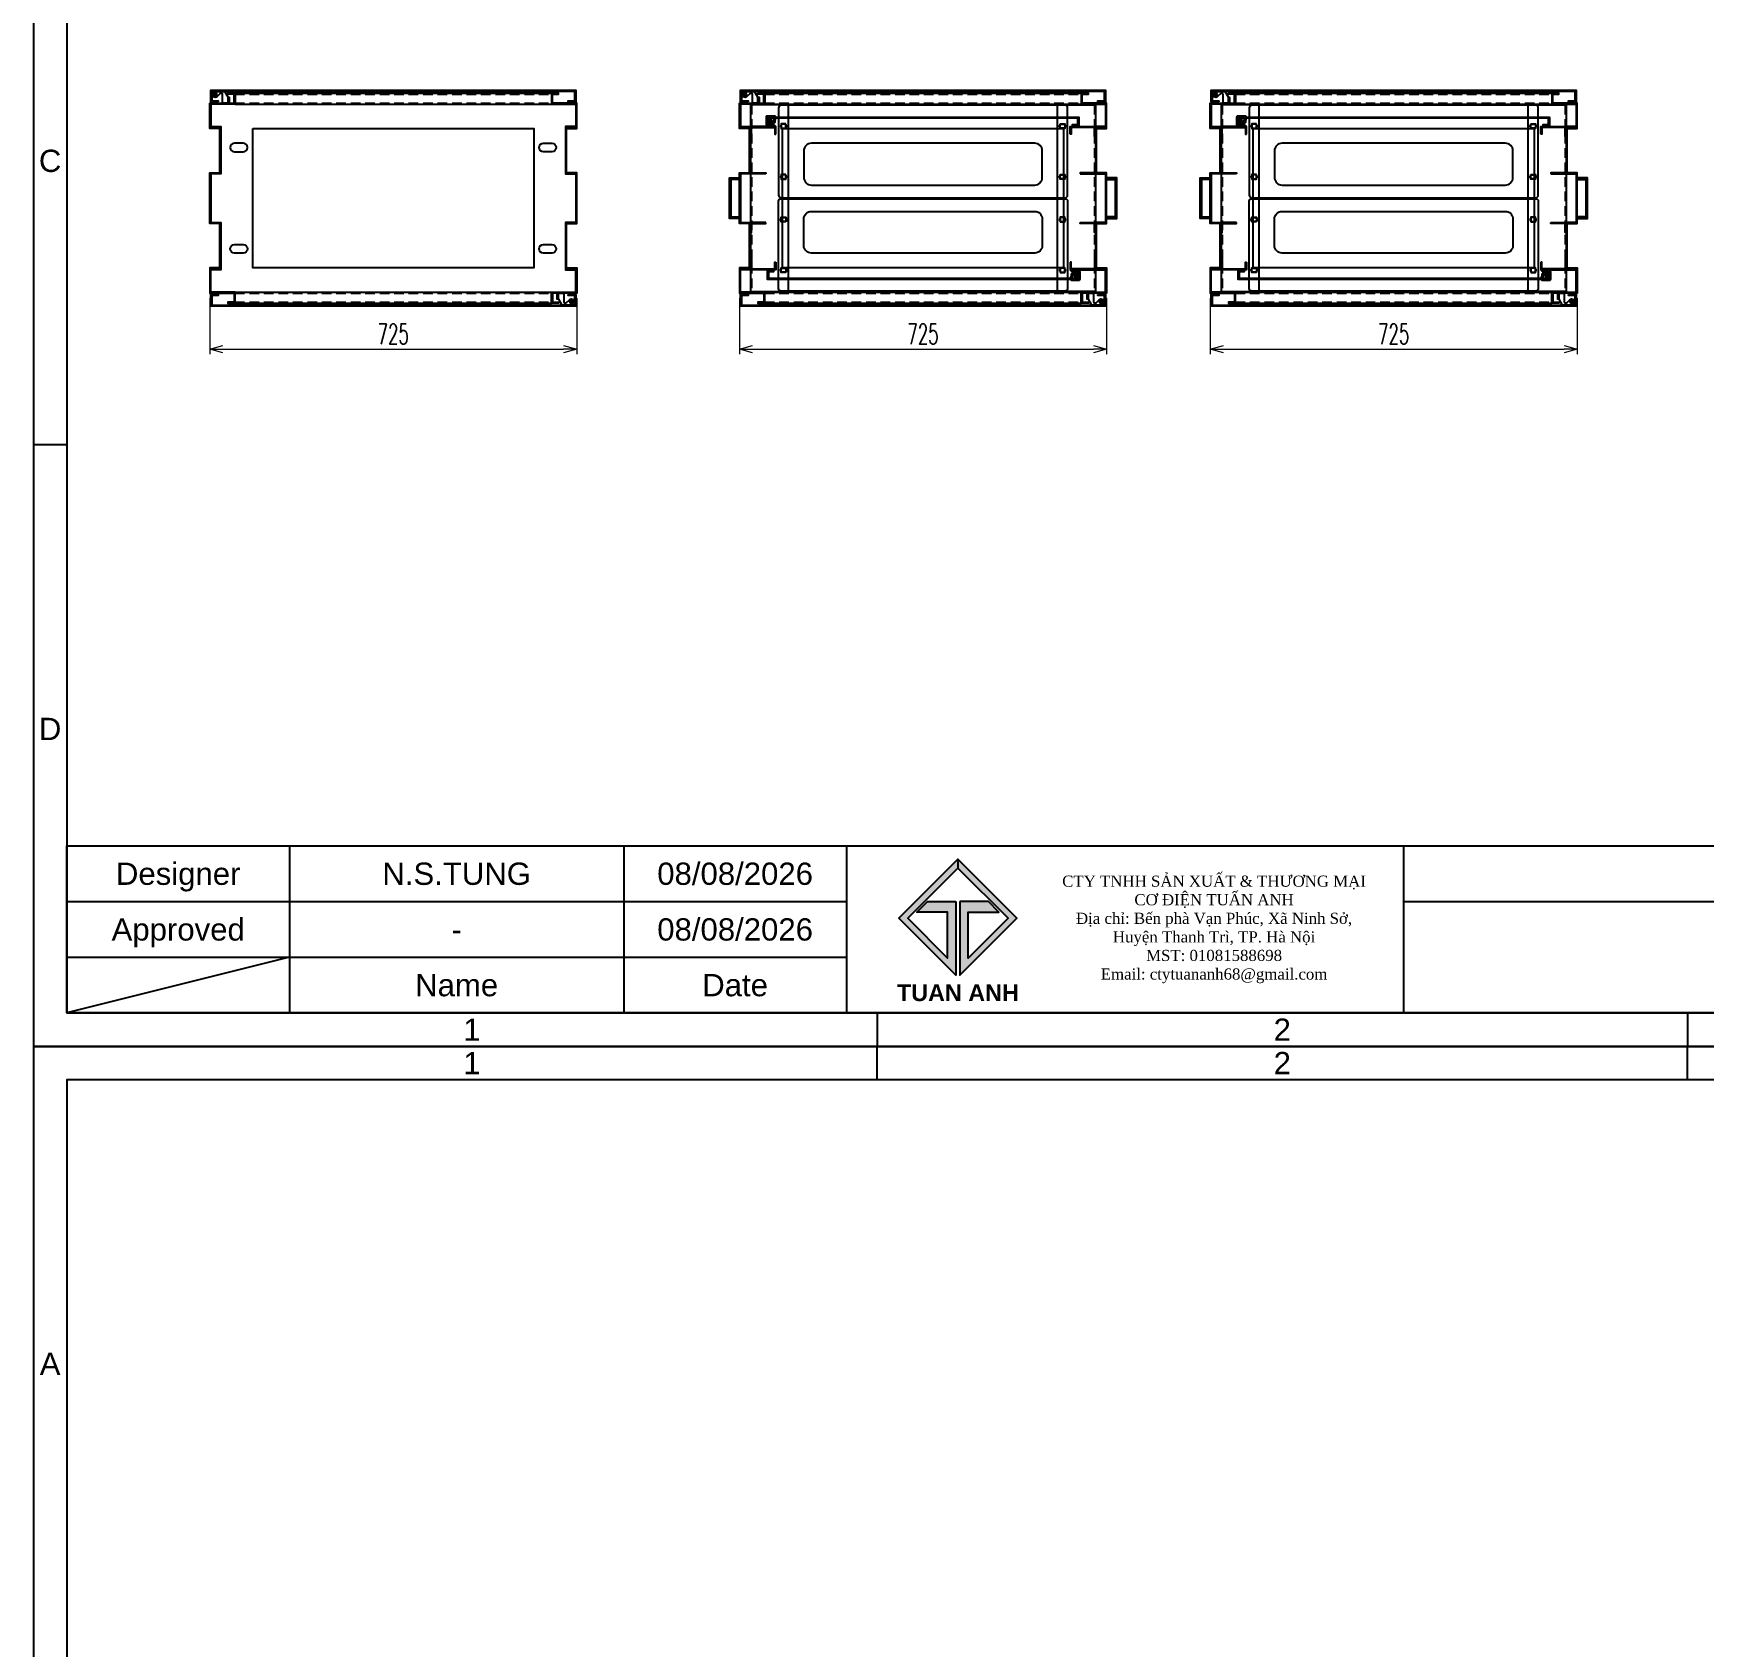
# Model space of a CAD drawing. Header units: millimetres. Extents: x -33730 to 17150, y -76829 to -27437.
# Drawn here: x -7204 to -3905, y -59369 to -56183 of the extents above; entities that cross this region are included whole.
import ezdxf
from ezdxf.enums import TextEntityAlignment as Align

# ---------------------------------------------------------------- set-up
doc = ezdxf.new("R2010")
doc.units = ezdxf.units.MM
doc.header["$LTSCALE"] = 3
doc.linetypes.add('ACAD_ISO04W100', pattern=[30, 24, -3, 0, -3])
doc.linetypes.add('HIDDEN', pattern=[9.525, 6.35, -3.175])
for name, color, linetype in [('@.TEXT', 7, 'Continuous'), ('@.VISIBLE', 7, 'Continuous'), ('centerline', 6, 'ACAD_ISO04W100'), ('EQUIPMENT', 4, 'Continuous'), ('equipments', 2, 'Continuous'), ('S-DIM', 7, 'Continuous')]:
    doc.layers.add(name, color=color, linetype=linetype)
doc.styles.add('Ann_w01', font='romans.shx', dxfattribs={"width": 0.6, "bigfont": 'chineset.shx'})
doc.styles.add('Arial', font='arial.ttf')
doc.dimstyles.new('Dim 01_SC20', dxfattribs={"dimscale": 20, "dimtxt": 2, "dimasz": 1.3, "dimexe": 0.5, "dimexo": 0.5, "dimgap": 0.5, "dimtad": 1, "dimdec": 1, "dimzin": 12, "dimdsep": 46, "dimtxsty": 'Ann_w01', "dimblk": 'OPEN30', "dimcen": 1.5, "dimclrd": 6, "dimclre": 6, "dimclrt": 3, "dimadec": 1, "dimazin": 3, "dimtm": 1e-09, "dimtfac": 1, "dimtdec": 1, "dimtix": 1, "dimtmove": 0, "dimatfit": 3, "dimldrblk": 'OPEN30', "dimfxl": 1, "dimtolj": 1, "dimlwd": 0, "dimlwe": 0, "dimarcsym": 0})

# ---------------------------------------------------------------- blocks, each defined once
blk = doc.blocks.new('_Open30')
at = {"color": 0, "linetype": 'ByBlock', "lineweight": -2}
for p, q in [((-1, 0.27), (0, 0)), ((0, 0), (-1, -0.27)), ((0, 0), (-1, 0))]:
    blk.add_line(p, q, dxfattribs=at)
blk = doc.blocks.new('*D1514')
at = {"layer": 'Defpoints', "color": 0, "transparency": 16777216}
for p in [(-6855.8, -56696.3), (-6130.8, -56696.3), (-6130.8, -56806.9)]:
    blk.add_point(p, dxfattribs=at)
at = {"layer": 'S-DIM', "color": 6, "lineweight": 0, "transparency": 16777216}
for p, q in [((-6855.8, -56706.3), (-6855.8, -56816.9)), ((-6130.8, -56706.3), (-6130.8, -56816.9)), ((-6829.8, -56806.9), (-6156.8, -56806.9))]:
    blk.add_line(p, q, dxfattribs=at)
at = {"layer": 'S-DIM', "color": 6, "lineweight": 0, "transparency": 16777216, "xscale": 26, "yscale": 26, "zscale": 26, "rotation": 180}
blk.add_blockref('_Open30', (-6855.8, -56806.9), dxfattribs=at)
at = {"layer": 'S-DIM', "color": 6, "lineweight": 0, "transparency": 16777216, "xscale": 26, "yscale": 26, "zscale": 26}
blk.add_blockref('_Open30', (-6130.8, -56806.9), dxfattribs=at)
at = {"layer": 'S-DIM', "color": 3, "transparency": 16777216, "insert": (-6493.3, -56776.9), "char_height": 40, "attachment_point": 5, "style": 'Ann_w01'}
blk.add_mtext('\\A1;725', dxfattribs=at)
blk = doc.blocks.new('HL011-1 Top')
at = {"layer": 'centerline'}
for p, q in [((-20.3, 18.5), (-20.3, 16.5)), ((-3.8, 0), (4.2, 0)), ((0.2, 4), (0.2, -4))]:
    blk.add_line(p, q, dxfattribs=at)
at = {"layer": 'EQUIPMENT'}
for points in [[(-26, 17.5), (-26, 5.8, 0.131652), (-25.9, 5.3), (-26, 5.5), (-28, 5.5), (-28, 17.5), (-15, 17.5), (-15, 0, 0.414214), (-13, -2), (-10.3, -2)], [(-9.9, -3), (-10.3, -2), (-4, 4.2, -1.496606), (0.2, -6), (-19.3, -6), (-20.5, -6), (-20.5, -4), (-20.5, -4)]]:
    blk.add_lwpolyline(points, format="xyb", dxfattribs=at)
blk.add_lwpolyline([(-25.9, 5.3), (-19.3, -6), (-18.8, -5)], dxfattribs=at)
blk.add_circle((0.2, 0), 3.5, dxfattribs=at)
blk = doc.blocks.new('*D1516')
at = {"layer": 'Defpoints', "color": 0, "transparency": 16777216}
for p in [(-4879.7, -56696.3), (-4154.7, -56696.3), (-4154.7, -56806.9)]:
    blk.add_point(p, dxfattribs=at)
at = {"layer": 'S-DIM', "color": 6, "lineweight": 0, "transparency": 16777216}
for p, q in [((-4879.7, -56706.3), (-4879.7, -56816.9)), ((-4154.7, -56706.3), (-4154.7, -56816.9)), ((-4853.7, -56806.9), (-4180.7, -56806.9))]:
    blk.add_line(p, q, dxfattribs=at)
at = {"layer": 'S-DIM', "color": 6, "lineweight": 0, "transparency": 16777216, "xscale": 26, "yscale": 26, "zscale": 26, "rotation": 180}
blk.add_blockref('_Open30', (-4879.7, -56806.9), dxfattribs=at)
at = {"layer": 'S-DIM', "color": 6, "lineweight": 0, "transparency": 16777216, "xscale": 26, "yscale": 26, "zscale": 26}
blk.add_blockref('_Open30', (-4154.7, -56806.9), dxfattribs=at)
at = {"layer": 'S-DIM', "color": 3, "transparency": 16777216, "insert": (-4517.2, -56776.9), "char_height": 40, "attachment_point": 5, "style": 'Ann_w01'}
blk.add_mtext('\\A1;725', dxfattribs=at)
blk = doc.blocks.new('HL003-2 Top')
at = {"layer": 'centerline'}
blk.add_line((-1.6, 14.6), (-1.6, 2.6), dxfattribs=at)
for points in [[(3.5, 0), (-3.5, 0)], [(0, -3.5), (0, 3.5)]]:
    blk.add_lwpolyline(points, dxfattribs=at)
at = {"layer": 'EQUIPMENT'}
blk.add_line((7.2, 10.2), (5.2, 12.1), dxfattribs=at)
for points in [[(-6.3, 8.8), (-6.3, 9.9), (-9.8, 11.9), (-9.8, 13.6), (5.7, 13.6), (5.7, 11.3), (7.2, 10.2), (7.2, -5.4, -0.414214), (5.2, -7.4), (-9.3, -7.4), (-10.8, -5.2), (4.2, -5.2, 0.414214), (5.2, -4.2), (5.2, 12.1), (-9.8, 12.1)], [(-6.8, -3), (0, -3, 1), (0, 3), (-8, 3), (-7.4, 2.4, -0.414214), (-7.4, 0, 0.414214), (-7.4, -2.4), (-6.8, -3)]]:
    blk.add_lwpolyline(points, format="xyb", dxfattribs=at)
for points in [[(-7.3, -5.2), (-7.3, -2.9), (-10.8, -2.9), (-9.3, 1.8), (-9.3, 5.6), (-6.3, 8.8)], [(-4.6, 4.1), (-4.6, 13.6)], [(-4.1, 4.1), (-4.1, 13.6)], [(0.9, 4.1), (0.9, 13.6)], [(1.4, 4.1), (1.4, 13.6)]]:
    blk.add_lwpolyline(points, dxfattribs=at)
blk.add_lwpolyline([(-4.6, 4.1), (1.4, 4.1), (-1.6, 3.6)], close=True, dxfattribs=at)
blk = doc.blocks.new('*D1517')
at = {"layer": 'Defpoints', "color": 0, "transparency": 16777216}
for p in [(-5809.4, -56696.3), (-5084.4, -56696.3), (-5084.4, -56806.9)]:
    blk.add_point(p, dxfattribs=at)
at = {"layer": 'S-DIM', "color": 6, "lineweight": 0, "transparency": 16777216}
for p, q in [((-5809.4, -56706.3), (-5809.4, -56816.9)), ((-5084.4, -56706.3), (-5084.4, -56816.9)), ((-5783.4, -56806.9), (-5110.4, -56806.9))]:
    blk.add_line(p, q, dxfattribs=at)
at = {"layer": 'S-DIM', "color": 6, "lineweight": 0, "transparency": 16777216, "xscale": 26, "yscale": 26, "zscale": 26, "rotation": 180}
blk.add_blockref('_Open30', (-5809.4, -56806.9), dxfattribs=at)
at = {"layer": 'S-DIM', "color": 6, "lineweight": 0, "transparency": 16777216, "xscale": 26, "yscale": 26, "zscale": 26}
blk.add_blockref('_Open30', (-5084.4, -56806.9), dxfattribs=at)
at = {"layer": 'S-DIM', "color": 3, "transparency": 16777216, "insert": (-5446.9, -56776.9), "char_height": 40, "attachment_point": 5, "style": 'Ann_w01'}
blk.add_mtext('\\A1;725', dxfattribs=at)
blk = doc.blocks.new('A$C4dbb82d6')
at = {"layer": '@.VISIBLE'}
h = blk.add_hatch(color=30, dxfattribs=at)
h.dxf.hatch_style = 1
h.paths.add_polyline_path([(0.214, 4.973), (3.625, 1.562), (3.625, 5.973), (1.922, 5.973), (1.297, 5.348), (3.125, 5.348), (3.125, 2.593), (0.745, 4.973), (3.75, 7.978), (3.75, 8.509)])
h = blk.add_hatch(color=150, dxfattribs=at)
h.dxf.hatch_style = 1
h.paths.add_polyline_path([(6.755, 4.973), (4.375, 2.593), (4.375, 5.348), (6.203, 5.348), (5.578, 5.973), (3.875, 5.973), (3.875, 1.562), (7.286, 4.973), (3.75, 8.509), (3.75, 7.978)])
at = {"layer": '@.VISIBLE', "color": 30}
blk.add_lwpolyline([(3.625, 5.973), (3.625, 1.562), (0.214, 4.973), (3.75, 8.509), (3.75, 7.978), (0.745, 4.973), (3.125, 2.593), (3.125, 5.348), (1.297, 5.348), (1.922, 5.973)], close=True, dxfattribs=at)
at = {"layer": '@.VISIBLE', "color": 150}
blk.add_lwpolyline([(3.875, 5.973), (3.875, 1.562), (7.286, 4.973), (3.75, 8.509), (3.75, 7.978), (6.755, 4.973), (4.375, 2.593), (4.375, 5.348), (6.203, 5.348), (5.578, 5.973)], close=True, dxfattribs=at)
at = {"layer": '@.VISIBLE', "color": 30, "insert": (3.75, 0.509), "char_height": 1, "attachment_point": 5, "style": 'Ann_w01'}
blk.add_mtext_dynamic_manual_height_columns('{\\fArial|b1|i0|c0|p34;\\W1;TUAN ANH}', width=7.5, gutter_width=49.599, heights=[0], dxfattribs=at)
blk = doc.blocks.new('KHUNG BAN VE (Made by Tung)')
at = {"layer": '@.VISIBLE', "color": 8}
for p, q in [((75.75, 207), (75.75, 210)), ((148.5, 207), (148.5, 210)), ((3, 54), (0, 54)), ((23, 18), (23, 3)), ((53, 18), (53, 3)), ((73, 18), (73, 3)), ((123, 18), (123, 3)), ((3, 13), (73, 13)), ((123, 13), (294, 13)), ((3, 8), (73, 8)), ((23, 8), (3, 3)), ((75.75, 3), (75.75, 0)), ((148.5, 3), (148.5, 0))]:
    blk.add_line(p, q, dxfattribs=at)
for points in [[(0, 0), (297, 0), (297, 210), (0, 210)], [(3, 3), (294, 3), (294, 207), (3, 207)], [(3, 18), (294, 18), (294, 3), (3, 3)]]:
    blk.add_lwpolyline(points, close=True, dxfattribs=at)
at = {"xscale": 1.5, "yscale": 1.5, "zscale": 1.5}
blk.add_blockref('A$C4dbb82d6', (77.375, 4.041), dxfattribs=at)
at = {"layer": '@.TEXT', "color": 1, "style": 'Arial'}
for s, p in [('1', (39.375, 208.5)), ('2', (112.125, 208.5)), ('A', (1.5, 181.5)), ('C', (1.5, 79.5)), ('D', (1.5, 28.5)), ('08/08/2026', (63, 15.5)), ('08/08/2026', (63, 10.5)), ('1', (39.375, 1.5)), ('2', (112.125, 1.5))]:
    blk.add_text(s, height=2, dxfattribs=at).set_placement(p, align=Align.MIDDLE_CENTER)
at = {"layer": '@.TEXT', "color": 2, "style": 'Arial'}
for s, p in [('Designer', (13, 15.5)), ('Approved', (13, 10.5)), ('Name', (38, 5.5)), ('Date', (63, 5.5))]:
    blk.add_text(s, height=2, dxfattribs=at).set_placement(p, align=Align.MIDDLE_CENTER)
at = {"layer": '@.TEXT', "color": 1, "style": 'Arial'}
for tag, height, p in [('DESIGNER_NAME', 2, (38, 15.5)), ('PROJECT_CODE', 2, (258.5, 15.5)), ('SCALE', 2, (289, 15.5)), ('APPROVED_NAME', 2, (38, 10.5)), ('CUSTOMER_NAME', 2, (258.5, 10.5)), ('PAGE', 2, (289, 10.5)), ('DRAWING_NAME', 4, (173, 8)), ('TOTAL', 2, (289, 5.5))]:
    blk.add_attdef(tag, text='', height=height, dxfattribs=at).set_placement(p, align=Align.MIDDLE_CENTER)
at = {"layer": '@.VISIBLE', "color": 30, "insert": (106, 10.5), "char_height": 1, "attachment_point": 5, "style": 'Ann_w01'}
blk.add_mtext_dynamic_manual_height_columns('{\\fTimes New Roman|b0|i0|c0|p18;\\W1;CTY TNHH SẢN XUẤT & THƯƠNG MẠI CƠ ĐIỆN TUẤN ANH\\PĐịa chỉ: Bến phà Vạn Phúc, Xã Ninh Sở, Huyện Thanh Trì, TP. Hà Nội\\PMST: 01081588698\\PEmail: ctytuananh68@gmail.com}', width=28.70976, gutter_width=99.197, heights=[0], dxfattribs=at)

msp = doc.modelspace()

# ---------------------------------------------------------------- linework, layer by layer
at = {"color": 7, "linetype": 'Continuous', "lineweight": 25}
for points in [[(-6806.82, -56417.26), (-6789.82, -56417.26, 1), (-6789.82, -56400.26), (-6806.82, -56400.26, 1)], [(-6179.82, -56417.26), (-6196.82, -56417.26, -1), (-6196.82, -56400.26), (-6179.82, -56400.26, -1)], [(-6806.82, -56600.26), (-6789.82, -56600.26, -1), (-6789.82, -56617.26), (-6806.82, -56617.26, -1)], [(-6179.82, -56617.26), (-6196.82, -56617.26, -1), (-6196.82, -56600.26), (-6179.82, -56600.26, -1)]]:
    msp.add_lwpolyline(points, format="xyb", close=True, dxfattribs=at)
at = {"layer": '@.VISIBLE', "color": 252}
for p, q in [((-6805.82, -56301.26), (-6180.82, -56301.26)), ((-5759.37, -56301.26), (-5134.37, -56301.26)), ((-4829.75, -56301.26), (-4204.75, -56301.26)), ((-6805.82, -56323.26), (-6180.82, -56323.26)), ((-5759.37, -56323.26), (-5134.37, -56323.26)), ((-4829.75, -56323.26), (-4204.75, -56323.26)), ((-6805.82, -56694.26), (-6180.82, -56694.26)), ((-5759.37, -56694.26), (-5134.37, -56694.26)), ((-4829.75, -56694.26), (-4204.75, -56694.26)), ((-6805.82, -56716.26), (-6180.82, -56716.26)), ((-5759.37, -56716.26), (-5134.37, -56716.26)), ((-4829.75, -56716.26), (-4204.75, -56716.26))]:
    msp.add_line(p, q, dxfattribs=at)
at = {"layer": '@.VISIBLE', "color": 252, "linetype": 'HIDDEN'}
for p, q in [((-6805.82, -56303.26), (-6180.82, -56303.26)), ((-5759.37, -56303.26), (-5134.37, -56303.26)), ((-4829.75, -56303.26), (-4204.75, -56303.26)), ((-6805.82, -56321.26), (-6180.82, -56321.26)), ((-5759.37, -56321.26), (-5134.37, -56321.26)), ((-4829.75, -56321.26), (-4204.75, -56321.26)), ((-6805.82, -56696.26), (-6180.82, -56696.26)), ((-5759.37, -56696.26), (-5134.37, -56696.26)), ((-4829.75, -56696.26), (-4204.75, -56696.26)), ((-6805.82, -56714.26), (-6180.82, -56714.26)), ((-5759.37, -56714.26), (-5134.37, -56714.26)), ((-4829.75, -56714.26), (-4204.75, -56714.26))]:
    msp.add_line(p, q, dxfattribs=at)
at = {"layer": '@.VISIBLE', "color": 6, "linetype": 'HIDDEN'}
for p, q in [((-5785.37, -56324.26), (-5785.37, -56693.26)), ((-5108.37, -56324.26), (-5108.37, -56693.26)), ((-4855.75, -56324.26), (-4855.75, -56693.26)), ((-4178.75, -56324.26), (-4178.75, -56693.26))]:
    msp.add_line(p, q, dxfattribs=at)
at = {"layer": '@.VISIBLE', "color": 151}
for p, q in [((-5767.37, -56460.76), (-5767.37, -56458.76)), ((-5126.37, -56460.76), (-5126.37, -56458.76)), ((-4837.75, -56460.76), (-4837.75, -56458.76)), ((-4196.75, -56460.76), (-4196.75, -56458.76)), ((-5767.37, -56556.76), (-5767.37, -56558.76)), ((-5126.37, -56556.76), (-5126.37, -56558.76)), ((-4837.75, -56556.76), (-4837.75, -56558.76)), ((-4196.75, -56556.76), (-4196.75, -56558.76))]:
    msp.add_line(p, q, dxfattribs=at)
at = {"layer": '@.VISIBLE'}
for points in [[(-6835.82, -56371.26), (-6855.82, -56371.26), (-6855.82, -56321.26), (-6807.82, -56321.26), (-6807.82, -56303.26), (-6819.82, -56303.26), (-6819.82, -56301.26), (-6805.82, -56301.26), (-6805.82, -56323.26), (-6853.82, -56323.26), (-6853.82, -56369.26), (-6835.82, -56369.26)], [(-6150.82, -56371.26), (-6130.82, -56371.26), (-6130.82, -56321.26), (-6178.82, -56321.26), (-6178.82, -56303.26), (-6166.82, -56303.26), (-6166.82, -56301.26), (-6180.82, -56301.26), (-6180.82, -56323.26), (-6132.82, -56323.26), (-6132.82, -56369.26), (-6150.82, -56369.26)], [(-5789.37, -56371.26), (-5809.37, -56371.26), (-5809.37, -56321.26), (-5761.37, -56321.26), (-5761.37, -56303.26), (-5773.37, -56303.26), (-5773.37, -56301.26), (-5759.37, -56301.26), (-5759.37, -56323.26), (-5807.37, -56323.26), (-5807.37, -56369.26), (-5789.37, -56369.26)], [(-5104.37, -56371.26), (-5084.37, -56371.26), (-5084.37, -56321.26), (-5132.37, -56321.26), (-5132.37, -56303.26), (-5120.37, -56303.26), (-5120.37, -56301.26), (-5134.37, -56301.26), (-5134.37, -56323.26), (-5086.37, -56323.26), (-5086.37, -56369.26), (-5104.37, -56369.26)], [(-4859.75, -56371.26), (-4879.75, -56371.26), (-4879.75, -56321.26), (-4831.75, -56321.26), (-4831.75, -56303.26), (-4843.75, -56303.26), (-4843.75, -56301.26), (-4829.75, -56301.26), (-4829.75, -56323.26), (-4877.75, -56323.26), (-4877.75, -56369.26), (-4859.75, -56369.26)], [(-4174.75, -56371.26), (-4154.75, -56371.26), (-4154.75, -56321.26), (-4202.75, -56321.26), (-4202.75, -56303.26), (-4190.75, -56303.26), (-4190.75, -56301.26), (-4204.75, -56301.26), (-4204.75, -56323.26), (-4156.75, -56323.26), (-4156.75, -56369.26), (-4174.75, -56369.26)], [(-6770.82, -56371.26), (-6215.82, -56371.26), (-6215.82, -56646.26), (-6770.82, -56646.26)], [(-5724.37, -56371.26), (-5169.37, -56371.26), (-5169.37, -56646.26), (-5724.37, -56646.26)], [(-4794.75, -56371.26), (-4239.75, -56371.26), (-4239.75, -56646.26), (-4794.75, -56646.26)], [(-5809.37, -56548.76), (-5829.37, -56548.76), (-5829.37, -56468.76), (-5809.37, -56468.76), (-5809.37, -56471.76), (-5826.37, -56471.76), (-5826.37, -56545.76), (-5809.37, -56545.76)], [(-5084.37, -56548.76), (-5064.37, -56548.76), (-5064.37, -56468.76), (-5084.37, -56468.76), (-5084.37, -56471.76), (-5067.37, -56471.76), (-5067.37, -56545.76), (-5084.37, -56545.76)], [(-4879.75, -56548.76), (-4899.75, -56548.76), (-4899.75, -56468.76), (-4879.75, -56468.76), (-4879.75, -56471.76), (-4896.75, -56471.76), (-4896.75, -56545.76), (-4879.75, -56545.76)], [(-4154.75, -56548.76), (-4134.75, -56548.76), (-4134.75, -56468.76), (-4154.75, -56468.76), (-4154.75, -56471.76), (-4137.75, -56471.76), (-4137.75, -56545.76), (-4154.75, -56545.76)], [(-6835.82, -56646.26), (-6855.82, -56646.26), (-6855.82, -56696.26), (-6807.82, -56696.26), (-6807.82, -56714.26), (-6819.82, -56714.26), (-6819.82, -56716.26), (-6805.82, -56716.26), (-6805.82, -56694.26), (-6853.82, -56694.26), (-6853.82, -56648.26), (-6835.82, -56648.26)], [(-6150.82, -56646.26), (-6130.82, -56646.26), (-6130.82, -56696.26), (-6178.82, -56696.26), (-6178.82, -56714.26), (-6166.82, -56714.26), (-6166.82, -56716.26), (-6180.82, -56716.26), (-6180.82, -56694.26), (-6132.82, -56694.26), (-6132.82, -56648.26), (-6150.82, -56648.26)], [(-5789.37, -56646.26), (-5809.37, -56646.26), (-5809.37, -56696.26), (-5761.37, -56696.26), (-5761.37, -56714.26), (-5773.37, -56714.26), (-5773.37, -56716.26), (-5759.37, -56716.26), (-5759.37, -56694.26), (-5807.37, -56694.26), (-5807.37, -56648.26), (-5789.37, -56648.26)], [(-5104.37, -56646.26), (-5084.37, -56646.26), (-5084.37, -56696.26), (-5132.37, -56696.26), (-5132.37, -56714.26), (-5120.37, -56714.26), (-5120.37, -56716.26), (-5134.37, -56716.26), (-5134.37, -56694.26), (-5086.37, -56694.26), (-5086.37, -56648.26), (-5104.37, -56648.26)], [(-4859.75, -56646.26), (-4879.75, -56646.26), (-4879.75, -56696.26), (-4831.75, -56696.26), (-4831.75, -56714.26), (-4843.75, -56714.26), (-4843.75, -56716.26), (-4829.75, -56716.26), (-4829.75, -56694.26), (-4877.75, -56694.26), (-4877.75, -56648.26), (-4859.75, -56648.26)], [(-4174.75, -56646.26), (-4154.75, -56646.26), (-4154.75, -56696.26), (-4202.75, -56696.26), (-4202.75, -56714.26), (-4190.75, -56714.26), (-4190.75, -56716.26), (-4204.75, -56716.26), (-4204.75, -56694.26), (-4156.75, -56694.26), (-4156.75, -56648.26), (-4174.75, -56648.26)]]:
    msp.add_lwpolyline(points, close=True, dxfattribs=at)
at = {"layer": '@.VISIBLE', "color": 4}
for points in [[(-6838.82, -56318.76), (-6853.82, -56318.76), (-6853.82, -56295.76), (-6132.82, -56295.76), (-6132.82, -56318.76), (-6147.82, -56318.76), (-6147.82, -56316.76), (-6134.82, -56316.76), (-6134.82, -56297.76), (-6851.82, -56297.76), (-6851.82, -56316.76), (-6838.82, -56316.76)], [(-5792.37, -56318.76), (-5807.37, -56318.76), (-5807.37, -56295.76), (-5086.37, -56295.76), (-5086.37, -56318.76), (-5101.37, -56318.76), (-5101.37, -56316.76), (-5088.37, -56316.76), (-5088.37, -56297.76), (-5805.37, -56297.76), (-5805.37, -56316.76), (-5792.37, -56316.76)], [(-4862.75, -56318.76), (-4877.75, -56318.76), (-4877.75, -56295.76), (-4156.75, -56295.76), (-4156.75, -56318.76), (-4171.75, -56318.76), (-4171.75, -56316.76), (-4158.75, -56316.76), (-4158.75, -56297.76), (-4875.75, -56297.76), (-4875.75, -56316.76), (-4862.75, -56316.76)], [(-5742.37, -56365.46), (-5754.37, -56365.46), (-5754.37, -56348.46), (-5139.37, -56348.46), (-5139.37, -56365.46), (-5151.37, -56365.46), (-5151.37, -56363.46), (-5141.37, -56363.46), (-5141.37, -56350.46), (-5752.37, -56350.46), (-5752.37, -56363.46), (-5742.37, -56363.46)], [(-4812.75, -56365.46), (-4824.75, -56365.46), (-4824.75, -56348.46), (-4209.75, -56348.46), (-4209.75, -56365.46), (-4221.75, -56365.46), (-4221.75, -56363.46), (-4211.75, -56363.46), (-4211.75, -56350.46), (-4822.75, -56350.46), (-4822.75, -56363.46), (-4812.75, -56363.46)], [(-5151.37, -56652.06), (-5139.37, -56652.06), (-5139.37, -56669.06), (-5754.37, -56669.06), (-5754.37, -56652.06), (-5742.37, -56652.06), (-5742.37, -56654.06), (-5752.37, -56654.06), (-5752.37, -56667.06), (-5141.37, -56667.06), (-5141.37, -56654.06), (-5151.37, -56654.06)], [(-4221.75, -56652.06), (-4209.75, -56652.06), (-4209.75, -56669.06), (-4824.75, -56669.06), (-4824.75, -56652.06), (-4812.75, -56652.06), (-4812.75, -56654.06), (-4822.75, -56654.06), (-4822.75, -56667.06), (-4211.75, -56667.06), (-4211.75, -56654.06), (-4221.75, -56654.06)], [(-6147.82, -56698.76), (-6132.82, -56698.76), (-6132.82, -56721.76), (-6853.82, -56721.76), (-6853.82, -56698.76), (-6838.82, -56698.76), (-6838.82, -56700.76), (-6851.82, -56700.76), (-6851.82, -56719.76), (-6134.82, -56719.76), (-6134.82, -56700.76), (-6147.82, -56700.76)], [(-5101.37, -56698.76), (-5086.37, -56698.76), (-5086.37, -56721.76), (-5807.37, -56721.76), (-5807.37, -56698.76), (-5792.37, -56698.76), (-5792.37, -56700.76), (-5805.37, -56700.76), (-5805.37, -56719.76), (-5088.37, -56719.76), (-5088.37, -56700.76), (-5101.37, -56700.76)], [(-4171.75, -56698.76), (-4156.75, -56698.76), (-4156.75, -56721.76), (-4877.75, -56721.76), (-4877.75, -56698.76), (-4862.75, -56698.76), (-4862.75, -56700.76), (-4875.75, -56700.76), (-4875.75, -56719.76), (-4158.75, -56719.76), (-4158.75, -56700.76), (-4171.75, -56700.76)]]:
    msp.add_lwpolyline(points, close=True, dxfattribs=at)
at = {"layer": '@.VISIBLE', "color": 6}
for points in [[(-5712.37, -56324.26), (-5787.37, -56324.26), (-5787.37, -56693.26), (-5712.37, -56693.26)], [(-5181.37, -56324.26), (-5106.37, -56324.26), (-5106.37, -56693.26), (-5181.37, -56693.26)], [(-4782.75, -56324.26), (-4857.75, -56324.26), (-4857.75, -56693.26), (-4782.75, -56693.26)], [(-4251.75, -56324.26), (-4176.75, -56324.26), (-4176.75, -56693.26), (-4251.75, -56693.26)], [(-5717.87, -56362.01), (-5726.87, -56362.01), (-5726.87, -56371.01), (-5717.87, -56371.01)], [(-5175.87, -56362.01), (-5166.87, -56362.01), (-5166.87, -56371.01), (-5175.87, -56371.01)], [(-4788.25, -56362.01), (-4797.25, -56362.01), (-4797.25, -56371.01), (-4788.25, -56371.01)], [(-4246.25, -56362.01), (-4237.25, -56362.01), (-4237.25, -56371.01), (-4246.25, -56371.01)], [(-5717.87, -56462.01), (-5726.87, -56462.01), (-5726.87, -56471.01), (-5717.87, -56471.01)], [(-5175.87, -56462.01), (-5166.87, -56462.01), (-5166.87, -56471.01), (-5175.87, -56471.01)], [(-4788.25, -56462.01), (-4797.25, -56462.01), (-4797.25, -56471.01), (-4788.25, -56471.01)], [(-4246.25, -56462.01), (-4237.25, -56462.01), (-4237.25, -56471.01), (-4246.25, -56471.01)], [(-5717.87, -56555.51), (-5726.87, -56555.51), (-5726.87, -56546.51), (-5717.87, -56546.51)], [(-5175.87, -56555.51), (-5166.87, -56555.51), (-5166.87, -56546.51), (-5175.87, -56546.51)], [(-4788.25, -56555.51), (-4797.25, -56555.51), (-4797.25, -56546.51), (-4788.25, -56546.51)], [(-4246.25, -56555.51), (-4237.25, -56555.51), (-4237.25, -56546.51), (-4246.25, -56546.51)], [(-5717.87, -56655.51), (-5726.87, -56655.51), (-5726.87, -56646.51), (-5717.87, -56646.51)], [(-5175.87, -56655.51), (-5166.87, -56655.51), (-5166.87, -56646.51), (-5175.87, -56646.51)], [(-4788.25, -56655.51), (-4797.25, -56655.51), (-4797.25, -56646.51), (-4788.25, -56646.51)], [(-4246.25, -56655.51), (-4237.25, -56655.51), (-4237.25, -56646.51), (-4246.25, -56646.51)]]:
    msp.add_lwpolyline(points, close=True, dxfattribs=at)
at = {"layer": '@.VISIBLE', "color": 3}
for points in [[(-5727.37, -56507.76), (-5166.37, -56507.76, 0.4142136), (-5161.37, -56502.76), (-5161.37, -56330.26, 0.4142136), (-5166.37, -56325.26), (-5727.37, -56325.26, 0.4142136), (-5732.37, -56330.26), (-5732.37, -56502.76, 0.4142136)], [(-4797.75, -56507.76), (-4236.75, -56507.76, 0.4142136), (-4231.75, -56502.76), (-4231.75, -56330.26, 0.4142136), (-4236.75, -56325.26), (-4797.75, -56325.26, 0.4142136), (-4802.75, -56330.26), (-4802.75, -56502.76, 0.4142136)], [(-5720.37, -56362.51), (-5724.37, -56362.51, 0.4142136), (-5728.37, -56366.51), (-5728.37, -56366.51, 0.4142136), (-5724.37, -56370.51), (-5720.37, -56370.51, 0.4142136), (-5716.37, -56366.51), (-5716.37, -56366.51, 0.4142136)], [(-5173.37, -56362.51), (-5169.37, -56362.51, -0.4142136), (-5165.37, -56366.51), (-5165.37, -56366.51, -0.4142136), (-5169.37, -56370.51), (-5173.37, -56370.51, -0.4142136), (-5177.37, -56366.51), (-5177.37, -56366.51, -0.4142136)], [(-4790.75, -56362.51), (-4794.75, -56362.51, 0.4142136), (-4798.75, -56366.51), (-4798.75, -56366.51, 0.4142136), (-4794.75, -56370.51), (-4790.75, -56370.51, 0.4142136), (-4786.75, -56366.51), (-4786.75, -56366.51, 0.4142136)], [(-4243.75, -56362.51), (-4239.75, -56362.51, -0.4142136), (-4235.75, -56366.51), (-4235.75, -56366.51, -0.4142136), (-4239.75, -56370.51), (-4243.75, -56370.51, -0.4142136), (-4247.75, -56366.51), (-4247.75, -56366.51, -0.4142136)], [(-5667.37, -56482.76), (-5226.37, -56482.76, 0.4142136), (-5211.37, -56467.76), (-5211.37, -56415.26, 0.4142136), (-5226.37, -56400.26), (-5667.37, -56400.26, 0.4142136), (-5682.37, -56415.26), (-5682.37, -56467.76, 0.4142136)], [(-4737.75, -56482.76), (-4296.75, -56482.76, 0.4142136), (-4281.75, -56467.76), (-4281.75, -56415.26, 0.4142136), (-4296.75, -56400.26), (-4737.75, -56400.26, 0.4142136), (-4752.75, -56415.26), (-4752.75, -56467.76, 0.4142136)], [(-5720.37, -56462.51), (-5724.37, -56462.51, 0.4142136), (-5728.37, -56466.51), (-5728.37, -56466.51, 0.4142136), (-5724.37, -56470.51), (-5720.37, -56470.51, 0.4142136), (-5716.37, -56466.51), (-5716.37, -56466.51, 0.4142136)], [(-5173.37, -56462.51), (-5169.37, -56462.51, -0.4142136), (-5165.37, -56466.51), (-5165.37, -56466.51, -0.4142136), (-5169.37, -56470.51), (-5173.37, -56470.51, -0.4142136), (-5177.37, -56466.51), (-5177.37, -56466.51, -0.4142136)], [(-4790.75, -56462.51), (-4794.75, -56462.51, 0.4142136), (-4798.75, -56466.51), (-4798.75, -56466.51, 0.4142136), (-4794.75, -56470.51), (-4790.75, -56470.51, 0.4142136), (-4786.75, -56466.51), (-4786.75, -56466.51, 0.4142136)], [(-4243.75, -56462.51), (-4239.75, -56462.51, -0.4142136), (-4235.75, -56466.51), (-4235.75, -56466.51, -0.4142136), (-4239.75, -56470.51), (-4243.75, -56470.51, -0.4142136), (-4247.75, -56466.51), (-4247.75, -56466.51, -0.4142136)], [(-5727.37, -56509.76), (-5166.37, -56509.76, -0.4142136), (-5161.37, -56514.76), (-5161.37, -56687.26, -0.4142136), (-5166.37, -56692.26), (-5727.37, -56692.26, -0.4142136), (-5732.37, -56687.26), (-5732.37, -56514.76, -0.4142136)], [(-4797.75, -56509.76), (-4236.75, -56509.76, -0.4142136), (-4231.75, -56514.76), (-4231.75, -56687.26, -0.4142136), (-4236.75, -56692.26), (-4797.75, -56692.26, -0.4142136), (-4802.75, -56687.26), (-4802.75, -56514.76, -0.4142136)], [(-5667.37, -56534.76), (-5226.37, -56534.76, -0.4142136), (-5211.37, -56549.76), (-5211.37, -56602.26, -0.4142136), (-5226.37, -56617.26), (-5667.37, -56617.26, -0.4142136), (-5682.37, -56602.26), (-5682.37, -56549.76, -0.4142136)], [(-4737.75, -56534.76), (-4296.75, -56534.76, -0.4142136), (-4281.75, -56549.76), (-4281.75, -56602.26, -0.4142136), (-4296.75, -56617.26), (-4737.75, -56617.26, -0.4142136), (-4752.75, -56602.26), (-4752.75, -56549.76, -0.4142136)], [(-5720.37, -56555.01), (-5724.37, -56555.01, -0.4142136), (-5728.37, -56551.01), (-5728.37, -56551.01, -0.4142136), (-5724.37, -56547.01), (-5720.37, -56547.01, -0.4142136), (-5716.37, -56551.01), (-5716.37, -56551.01, -0.4142136)], [(-5173.37, -56555.01), (-5169.37, -56555.01, 0.4142136), (-5165.37, -56551.01), (-5165.37, -56551.01, 0.4142136), (-5169.37, -56547.01), (-5173.37, -56547.01, 0.4142136), (-5177.37, -56551.01), (-5177.37, -56551.01, 0.4142136)], [(-4790.75, -56555.01), (-4794.75, -56555.01, -0.4142136), (-4798.75, -56551.01), (-4798.75, -56551.01, -0.4142136), (-4794.75, -56547.01), (-4790.75, -56547.01, -0.4142136), (-4786.75, -56551.01), (-4786.75, -56551.01, -0.4142136)], [(-4243.75, -56555.01), (-4239.75, -56555.01, 0.4142136), (-4235.75, -56551.01), (-4235.75, -56551.01, 0.4142136), (-4239.75, -56547.01), (-4243.75, -56547.01, 0.4142136), (-4247.75, -56551.01), (-4247.75, -56551.01, 0.4142136)], [(-5720.37, -56655.01), (-5724.37, -56655.01, -0.4142136), (-5728.37, -56651.01), (-5728.37, -56651.01, -0.4142136), (-5724.37, -56647.01), (-5720.37, -56647.01, -0.4142136), (-5716.37, -56651.01), (-5716.37, -56651.01, -0.4142136)], [(-5173.37, -56655.01), (-5169.37, -56655.01, 0.4142136), (-5165.37, -56651.01), (-5165.37, -56651.01, 0.4142136), (-5169.37, -56647.01), (-5173.37, -56647.01, 0.4142136), (-5177.37, -56651.01), (-5177.37, -56651.01, 0.4142136)], [(-4790.75, -56655.01), (-4794.75, -56655.01, -0.4142136), (-4798.75, -56651.01), (-4798.75, -56651.01, -0.4142136), (-4794.75, -56647.01), (-4790.75, -56647.01, -0.4142136), (-4786.75, -56651.01), (-4786.75, -56651.01, -0.4142136)], [(-4243.75, -56655.01), (-4239.75, -56655.01, 0.4142136), (-4235.75, -56651.01), (-4235.75, -56651.01, 0.4142136), (-4239.75, -56647.01), (-4243.75, -56647.01, 0.4142136), (-4247.75, -56651.01), (-4247.75, -56651.01, 0.4142136)]]:
    msp.add_lwpolyline(points, format="xyb", close=True, dxfattribs=at)
at = {"layer": '@.VISIBLE', "color": 1}
for points in [[(-6853.32, -56648.26), (-6835.82, -56648.26), (-6835.82, -56558.76), (-6855.82, -56558.76), (-6855.82, -56458.76), (-6835.82, -56458.76), (-6835.82, -56369.26), (-6853.32, -56369.26), (-6853.32, -56367.26), (-6833.82, -56367.26), (-6833.82, -56460.76), (-6853.82, -56460.76), (-6853.82, -56556.76), (-6833.82, -56556.76), (-6833.82, -56650.26), (-6853.32, -56650.26)], [(-6133.32, -56648.26), (-6150.82, -56648.26), (-6150.82, -56558.76), (-6130.82, -56558.76), (-6130.82, -56458.76), (-6150.82, -56458.76), (-6150.82, -56369.26), (-6133.32, -56369.26), (-6133.32, -56367.26), (-6152.82, -56367.26), (-6152.82, -56460.76), (-6132.82, -56460.76), (-6132.82, -56556.76), (-6152.82, -56556.76), (-6152.82, -56650.26), (-6133.32, -56650.26)], [(-5806.87, -56648.26), (-5789.37, -56648.26), (-5789.37, -56558.76), (-5809.37, -56558.76), (-5809.37, -56458.76), (-5789.37, -56458.76), (-5789.37, -56369.26), (-5806.87, -56369.26), (-5806.87, -56367.26), (-5787.37, -56367.26), (-5787.37, -56460.76), (-5807.37, -56460.76), (-5807.37, -56556.76), (-5787.37, -56556.76), (-5787.37, -56650.26), (-5806.87, -56650.26)], [(-5086.87, -56648.26), (-5104.37, -56648.26), (-5104.37, -56558.76), (-5084.37, -56558.76), (-5084.37, -56458.76), (-5104.37, -56458.76), (-5104.37, -56369.26), (-5086.87, -56369.26), (-5086.87, -56367.26), (-5106.37, -56367.26), (-5106.37, -56460.76), (-5086.37, -56460.76), (-5086.37, -56556.76), (-5106.37, -56556.76), (-5106.37, -56650.26), (-5086.87, -56650.26)], [(-4877.25, -56648.26), (-4859.75, -56648.26), (-4859.75, -56558.76), (-4879.75, -56558.76), (-4879.75, -56458.76), (-4859.75, -56458.76), (-4859.75, -56369.26), (-4877.25, -56369.26), (-4877.25, -56367.26), (-4857.75, -56367.26), (-4857.75, -56460.76), (-4877.75, -56460.76), (-4877.75, -56556.76), (-4857.75, -56556.76), (-4857.75, -56650.26), (-4877.25, -56650.26)], [(-4157.25, -56648.26), (-4174.75, -56648.26), (-4174.75, -56558.76), (-4154.75, -56558.76), (-4154.75, -56458.76), (-4174.75, -56458.76), (-4174.75, -56369.26), (-4157.25, -56369.26), (-4157.25, -56367.26), (-4176.75, -56367.26), (-4176.75, -56460.76), (-4156.75, -56460.76), (-4156.75, -56556.76), (-4176.75, -56556.76), (-4176.75, -56650.26), (-4157.25, -56650.26)]]:
    msp.add_lwpolyline(points, close=True, dxfattribs=at)
at = {"layer": '@.VISIBLE', "color": 2}
for points in [[(-5737.37, -56382.26), (-5737.37, -56367.26), (-5787.37, -56367.26), (-5787.37, -56387.26), (-5785.37, -56387.26), (-5785.37, -56369.26), (-5739.37, -56369.26), (-5739.37, -56382.26)], [(-5156.37, -56382.26), (-5156.37, -56367.26), (-5106.37, -56367.26), (-5106.37, -56387.26), (-5108.37, -56387.26), (-5108.37, -56369.26), (-5154.37, -56369.26), (-5154.37, -56382.26)], [(-4807.75, -56382.26), (-4807.75, -56367.26), (-4857.75, -56367.26), (-4857.75, -56387.26), (-4855.75, -56387.26), (-4855.75, -56369.26), (-4809.75, -56369.26), (-4809.75, -56382.26)], [(-4226.75, -56382.26), (-4226.75, -56367.26), (-4176.75, -56367.26), (-4176.75, -56387.26), (-4178.75, -56387.26), (-4178.75, -56369.26), (-4224.75, -56369.26), (-4224.75, -56382.26)], [(-5737.37, -56635.26), (-5737.37, -56650.26), (-5787.37, -56650.26), (-5787.37, -56630.26), (-5785.37, -56630.26), (-5785.37, -56648.26), (-5739.37, -56648.26), (-5739.37, -56635.26)], [(-5156.37, -56635.26), (-5156.37, -56650.26), (-5106.37, -56650.26), (-5106.37, -56630.26), (-5108.37, -56630.26), (-5108.37, -56648.26), (-5154.37, -56648.26), (-5154.37, -56635.26)], [(-4807.75, -56635.26), (-4807.75, -56650.26), (-4857.75, -56650.26), (-4857.75, -56630.26), (-4855.75, -56630.26), (-4855.75, -56648.26), (-4809.75, -56648.26), (-4809.75, -56635.26)], [(-4226.75, -56635.26), (-4226.75, -56650.26), (-4176.75, -56650.26), (-4176.75, -56630.26), (-4178.75, -56630.26), (-4178.75, -56648.26), (-4224.75, -56648.26), (-4224.75, -56635.26)]]:
    msp.add_lwpolyline(points, close=True, dxfattribs=at)
at = {"layer": '@.VISIBLE', "color": 151}
for points in [[(-5757.37, -56460.76), (-5787.37, -56460.76), (-5787.37, -56440.76), (-5785.37, -56440.76), (-5785.37, -56458.76), (-5757.37, -56458.76)], [(-5136.37, -56460.76), (-5106.37, -56460.76), (-5106.37, -56440.76), (-5108.37, -56440.76), (-5108.37, -56458.76), (-5136.37, -56458.76)], [(-4827.75, -56460.76), (-4857.75, -56460.76), (-4857.75, -56440.76), (-4855.75, -56440.76), (-4855.75, -56458.76), (-4827.75, -56458.76)], [(-4206.75, -56460.76), (-4176.75, -56460.76), (-4176.75, -56440.76), (-4178.75, -56440.76), (-4178.75, -56458.76), (-4206.75, -56458.76)], [(-5757.37, -56556.76), (-5787.37, -56556.76), (-5787.37, -56576.76), (-5785.37, -56576.76), (-5785.37, -56558.76), (-5757.37, -56558.76)], [(-5136.37, -56556.76), (-5106.37, -56556.76), (-5106.37, -56576.76), (-5108.37, -56576.76), (-5108.37, -56558.76), (-5136.37, -56558.76)], [(-4827.75, -56556.76), (-4857.75, -56556.76), (-4857.75, -56576.76), (-4855.75, -56576.76), (-4855.75, -56558.76), (-4827.75, -56558.76)], [(-4206.75, -56556.76), (-4176.75, -56556.76), (-4176.75, -56576.76), (-4178.75, -56576.76), (-4178.75, -56558.76), (-4206.75, -56558.76)]]:
    msp.add_lwpolyline(points, close=True, dxfattribs=at)

# ---------------------------------------------------------------- block references
at = {"layer": '@.VISIBLE'}
ref = msp.add_blockref('KHUNG BAN VE (Made by Tung)', (-7204.05, -58183.99), dxfattribs=dict(at, xscale=22, yscale=22, zscale=22))
ref.add_attrib('APPROVED_NAME', '-', dxfattribs={"layer": '@.TEXT', "color": 1, "height": 44, "style": 'Arial'}).set_placement((-6368.05, -57952.99), align=Align.MIDDLE_CENTER)
ref.add_attrib('DESIGNER_NAME', 'N.S.TUNG', dxfattribs={"layer": '@.TEXT', "color": 1, "height": 44, "style": 'Arial'}).set_placement((-6368.05, -57842.99), align=Align.MIDDLE_CENTER)
at = {"layer": '@.VISIBLE', "xscale": 22, "yscale": 22, "zscale": 22}
msp.add_blockref('KHUNG BAN VE (Made by Tung)', (-7204.05, -62803.99), dxfattribs=at)
at = {"layer": 'equipments', "rotation": 180}
for name, p in [('HL011-1 Top', (-6845.32, -56303.76)), ('HL011-1 Top', (-5798.87, -56303.76)), ('HL011-1 Top', (-4869.25, -56303.76)), ('HL003-2 Top', (-5749.17, -56353.66)), ('HL003-2 Top', (-4819.55, -56353.66))]:
    msp.add_blockref(name, p, dxfattribs=at)
at = {"layer": 'equipments'}
for name, p in [('HL003-2 Top', (-5144.57, -56663.86)), ('HL003-2 Top', (-4214.95, -56663.86)), ('HL011-1 Top', (-6141.32, -56713.76)), ('HL011-1 Top', (-5094.87, -56713.76)), ('HL011-1 Top', (-4165.25, -56713.76))]:
    msp.add_blockref(name, p, dxfattribs=at)

# ---------------------------------------------------------------- dimensions: what is measured, and where the dimension line sits
at = {"layer": 'S-DIM'}
for base, p1, p2, picture, middle in [((-6130.82, -56806.89), (-6855.82, -56696.26), (-6130.82, -56696.26), '*D1514', (-6493.32, -56776.89)), ((-5084.37, -56806.89), (-5809.37, -56696.26), (-5084.37, -56696.26), '*D1517', (-5446.87, -56776.89)), ((-4154.75, -56806.89), (-4879.75, -56696.26), (-4154.75, -56696.26), '*D1516', (-4517.25, -56776.89))]:
    dim = msp.add_linear_dim(base=base, p1=p1, p2=p2, dimstyle='Dim 01_SC20', dxfattribs=at)
    dim.commit()
    dim.dimension.update_dxf_attribs({"geometry": picture, "text_midpoint": middle})

doc.saveas('drawing.dxf')
